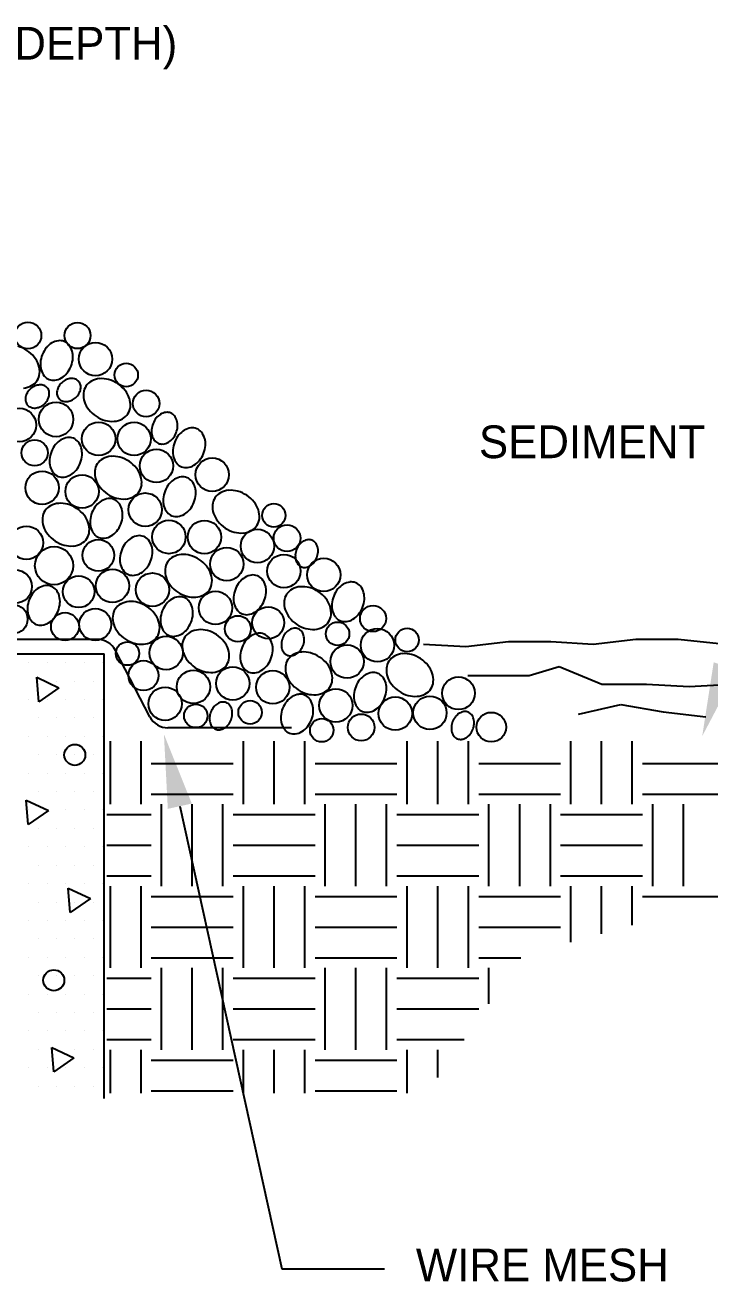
# Paper-space layout 'ESC' of a CAD drawing. Header units: feet, sheet in inches. Extents: x -1.2 to 33.8, y 0.1 to 22.9.
# Drawn here: x 29.802 to 30.946, y 18.964 to 21.064 of the extents above; entities that cross this region are included whole.
import ezdxf

# ---------------------------------------------------------------- set-up
doc = ezdxf.new("R2010")
doc.units = ezdxf.units.FT
doc.header["$MEASUREMENT"] = 0
doc.layers.add('TBLK', color=7, linetype='Continuous')
doc.styles.add('LEROY', font='leroy.shx')

# ---------------------------------------------------------------- blocks, each defined once
blk = doc.blocks.new('ESC DET')
at = {"layer": 'TBLK'}
for p, q in [((31.4579, 20.5464), (29.067, 20.5464)), ((31.5749, 20.5464), (31.4579, 20.5464)), ((32.1912, 20.5342), (32.2621, 20.5429)), ((32.2621, 20.5429), (32.3331, 20.5429)), ((32.3331, 20.5429), (32.404, 20.5386)), ((32.404, 20.5386), (32.4749, 20.5467)), ((32.4749, 20.5467), (32.5458, 20.5467)), ((32.5458, 20.5467), (32.625, 20.5386)), ((30.2465, 20.5223), (31.5865, 20.5223)), ((31.5865, 19.7788), (31.5865, 20.5223)), ((31.6627, 20.4169), (31.6053, 20.5279)), ((32.1203, 20.5386), (32.1912, 20.5342)), ((31.4607, 20.5076), (31.4607, 20.5076)), ((31.4915, 20.5076), (31.4915, 20.5076)), ((31.5223, 20.5076), (31.5223, 20.5076)), ((31.553, 20.5076), (31.553, 20.5076)), ((31.5838, 20.5076), (31.5838, 20.5076)), ((32.2966, 20.4859), (32.3472, 20.501)), ((32.3472, 20.501), (32.4182, 20.4717)), ((31.4736, 20.483), (31.5107, 20.4656)), ((31.4771, 20.4422), (31.4736, 20.483)), ((32.1942, 20.4859), (32.2966, 20.4859)), ((31.4761, 20.4768), (31.4761, 20.4768)), ((31.5107, 20.4656), (31.4771, 20.4422)), ((31.5069, 20.4768), (31.5069, 20.4768)), ((31.5376, 20.4768), (31.5376, 20.4768)), ((31.5684, 20.4768), (31.5684, 20.4768)), ((32.4182, 20.4717), (32.4932, 20.4717)), ((32.4932, 20.4717), (32.5641, 20.4674)), ((32.5641, 20.4674), (32.6351, 20.4717)), ((31.4607, 20.446), (31.4607, 20.446)), ((31.4915, 20.446), (31.4915, 20.446)), ((31.5223, 20.446), (31.5223, 20.446)), ((31.553, 20.446), (31.553, 20.446)), ((31.5838, 20.446), (31.5838, 20.446)), ((32.3792, 20.4213), (32.4501, 20.4376)), ((32.4501, 20.4376), (32.521, 20.4251)), ((31.4761, 20.4152), (31.4761, 20.4152)), ((31.5069, 20.4152), (31.5069, 20.4152)), ((31.5376, 20.4152), (31.5376, 20.4152)), ((31.5684, 20.4152), (31.5684, 20.4152)), ((32.521, 20.4251), (32.5919, 20.4169)), ((31.8996, 20.3984), (31.6931, 20.3984)), ((31.4607, 20.3845), (31.4607, 20.3845)), ((31.4915, 20.3845), (31.4915, 20.3845)), ((31.5223, 20.3845), (31.5223, 20.3845)), ((31.553, 20.3845), (31.553, 20.3845)), ((31.5838, 20.3845), (31.5838, 20.3845)), ((31.5968, 20.2708), (31.5968, 20.3761)), ((31.6481, 20.2708), (31.6481, 20.3761)), ((31.8192, 20.2708), (31.8192, 20.3761)), ((31.8705, 20.2708), (31.8705, 20.3761)), ((31.9218, 20.2708), (31.9218, 20.3761)), ((32.0928, 20.2708), (32.0928, 20.3761)), ((32.1441, 20.2708), (32.1441, 20.3761)), ((32.1954, 20.2708), (32.1954, 20.3761)), ((32.3665, 20.2708), (32.3665, 20.3761)), ((32.4178, 20.2708), (32.4178, 20.3761)), ((32.4691, 20.2708), (32.4691, 20.3761)), ((31.4761, 20.3537), (31.4761, 20.3537)), ((31.5069, 20.3537), (31.5069, 20.3537)), ((31.5376, 20.3537), (31.5376, 20.3537)), ((31.5684, 20.3537), (31.5684, 20.3537)), ((31.6652, 20.3392), (31.802, 20.3392)), ((31.9389, 20.3392), (32.0757, 20.3392)), ((32.2125, 20.3392), (32.3494, 20.3392)), ((32.4862, 20.3392), (32.623, 20.3392)), ((31.4607, 20.3229), (31.4607, 20.3229)), ((31.4915, 20.3229), (31.4915, 20.3229)), ((31.5223, 20.3229), (31.5223, 20.3229)), ((31.553, 20.3229), (31.553, 20.3229)), ((31.5838, 20.3229), (31.5838, 20.3229)), ((31.4761, 20.2921), (31.4761, 20.2921)), ((31.5069, 20.2921), (31.5069, 20.2921)), ((31.5376, 20.2921), (31.5376, 20.2921)), ((31.5684, 20.2921), (31.5684, 20.2921)), ((31.456, 20.2778), (31.4931, 20.2604)), ((31.4595, 20.237), (31.456, 20.2778)), ((31.6652, 20.2879), (31.802, 20.2879)), ((31.6823, 20.134), (31.6823, 20.2708)), ((31.7336, 20.134), (31.7336, 20.2708)), ((31.7849, 20.134), (31.7849, 20.2708)), ((31.9389, 20.2879), (32.0757, 20.2879)), ((31.956, 20.134), (31.956, 20.2708)), ((32.0073, 20.134), (32.0073, 20.2708)), ((32.0586, 20.134), (32.0586, 20.2708)), ((32.2125, 20.2879), (32.3494, 20.2879)), ((32.2296, 20.134), (32.2296, 20.2708)), ((32.281, 20.134), (32.281, 20.2708)), ((32.3323, 20.134), (32.3323, 20.2708)), ((32.4862, 20.2879), (32.623, 20.2879)), ((32.5033, 20.134), (32.5033, 20.2708)), ((32.5546, 20.134), (32.5546, 20.2708)), ((31.4931, 20.2604), (31.4595, 20.237)), ((31.4607, 20.2613), (31.4607, 20.2613)), ((31.4915, 20.2613), (31.4915, 20.2613)), ((31.5223, 20.2613), (31.5223, 20.2613)), ((31.553, 20.2613), (31.553, 20.2613)), ((31.5838, 20.2613), (31.5838, 20.2613)), ((31.591, 20.2537), (31.6652, 20.2537)), ((31.7128, 20.2675), (31.8836, 19.4943)), ((31.802, 20.2537), (31.9389, 20.2537)), ((32.0757, 20.2537), (32.2125, 20.2537)), ((32.3494, 20.2537), (32.4862, 20.2537)), ((31.4761, 20.2305), (31.4761, 20.2305)), ((31.5069, 20.2305), (31.5069, 20.2305)), ((31.5376, 20.2305), (31.5376, 20.2305)), ((31.5684, 20.2305), (31.5684, 20.2305)), ((31.4607, 20.1997), (31.4607, 20.1997)), ((31.4915, 20.1997), (31.4915, 20.1997)), ((31.5223, 20.1997), (31.5223, 20.1997)), ((31.553, 20.1997), (31.553, 20.1997)), ((31.5838, 20.1997), (31.5838, 20.1997)), ((31.591, 20.2024), (31.6652, 20.2024)), ((31.802, 20.2024), (31.9389, 20.2024)), ((32.0757, 20.2024), (32.2125, 20.2024)), ((32.3494, 20.2024), (32.4862, 20.2024)), ((31.4761, 20.1689), (31.4761, 20.1689)), ((31.5069, 20.1689), (31.5069, 20.1689)), ((31.5376, 20.1689), (31.5376, 20.1689)), ((31.5684, 20.1689), (31.5684, 20.1689)), ((31.591, 20.1511), (31.6652, 20.1511)), ((31.802, 20.1511), (31.9389, 20.1511)), ((32.0757, 20.1511), (32.2125, 20.1511)), ((32.3494, 20.1511), (32.4862, 20.1511)), ((31.4607, 20.1382), (31.4607, 20.1382)), ((31.4915, 20.1382), (31.4915, 20.1382)), ((31.5223, 20.1382), (31.5223, 20.1382)), ((31.5263, 20.1308), (31.5634, 20.1134)), ((31.5298, 20.09), (31.5263, 20.1308)), ((31.553, 20.1382), (31.553, 20.1382)), ((31.5838, 20.1382), (31.5838, 20.1382)), ((31.5968, 19.9972), (31.5968, 20.134)), ((31.6481, 19.9972), (31.6481, 20.134)), ((31.8192, 19.9972), (31.8192, 20.134)), ((31.8705, 19.9972), (31.8705, 20.134)), ((31.9218, 19.9972), (31.9218, 20.134)), ((32.0928, 19.9972), (32.0928, 20.134)), ((32.1441, 19.9972), (32.1441, 20.134)), ((32.1954, 19.9972), (32.1954, 20.134)), ((32.3665, 20.0401), (32.3665, 20.134)), ((32.4178, 20.0544), (32.4178, 20.134)), ((32.4691, 20.0687), (32.4691, 20.134)), ((31.4761, 20.1074), (31.4761, 20.1074)), ((31.5069, 20.1074), (31.5069, 20.1074)), ((31.5634, 20.1134), (31.5298, 20.09)), ((31.5376, 20.1074), (31.5376, 20.1074)), ((31.5684, 20.1074), (31.5684, 20.1074)), ((31.6652, 20.1169), (31.802, 20.1169)), ((31.9389, 20.1169), (32.0757, 20.1169)), ((32.2125, 20.1169), (32.3494, 20.1169)), ((32.4862, 20.1169), (32.623, 20.1169)), ((31.4607, 20.0766), (31.4607, 20.0766)), ((31.4915, 20.0766), (31.4915, 20.0766)), ((31.5223, 20.0766), (31.5223, 20.0766)), ((31.553, 20.0766), (31.553, 20.0766)), ((31.5838, 20.0766), (31.5838, 20.0766)), ((31.6652, 20.0656), (31.802, 20.0656)), ((31.9389, 20.0656), (32.0757, 20.0656)), ((32.2125, 20.0656), (32.3494, 20.0656)), ((31.4761, 20.0458), (31.4761, 20.0458)), ((31.5069, 20.0458), (31.5069, 20.0458)), ((31.5376, 20.0458), (31.5376, 20.0458)), ((31.5684, 20.0458), (31.5684, 20.0458)), ((31.4607, 20.015), (31.4607, 20.015)), ((31.4915, 20.015), (31.4915, 20.015)), ((31.5223, 20.015), (31.5223, 20.015)), ((31.553, 20.015), (31.553, 20.015)), ((31.5838, 20.015), (31.5838, 20.015)), ((31.6652, 20.0143), (31.802, 20.0143)), ((31.6823, 19.8603), (31.6823, 19.9972)), ((31.7336, 19.8603), (31.7336, 19.9972)), ((31.7849, 19.8603), (31.7849, 19.9972)), ((31.9389, 20.0143), (32.0757, 20.0143)), ((31.956, 19.8603), (31.956, 19.9972)), ((32.0073, 19.8603), (32.0073, 19.9972)), ((32.0586, 19.8603), (32.0586, 19.9972)), ((32.2125, 20.0143), (32.2831, 20.0143)), ((32.2296, 19.9374), (32.2296, 19.9972)), ((31.4761, 19.9842), (31.4761, 19.9842)), ((31.5069, 19.9842), (31.5069, 19.9842)), ((31.5376, 19.9842), (31.5376, 19.9842)), ((31.5684, 19.9842), (31.5684, 19.9842)), ((31.591, 19.9801), (31.6652, 19.9801)), ((31.802, 19.9801), (31.9389, 19.9801)), ((32.0757, 19.9801), (32.2125, 19.9801)), ((31.4607, 19.9534), (31.4607, 19.9534)), ((31.4915, 19.9534), (31.4915, 19.9534)), ((31.5223, 19.9534), (31.5223, 19.9534)), ((31.553, 19.9534), (31.553, 19.9534)), ((31.5838, 19.9534), (31.5838, 19.9534)), ((31.4761, 19.9226), (31.4761, 19.9226)), ((31.5069, 19.9226), (31.5069, 19.9226)), ((31.5376, 19.9226), (31.5376, 19.9226)), ((31.5684, 19.9226), (31.5684, 19.9226)), ((31.591, 19.9287), (31.6652, 19.9287)), ((31.802, 19.9287), (31.9389, 19.9287)), ((32.0757, 19.9287), (32.2125, 19.9287)), ((31.4607, 19.8919), (31.4607, 19.8919)), ((31.4915, 19.8919), (31.4915, 19.8919)), ((31.5223, 19.8919), (31.5223, 19.8919)), ((31.553, 19.8919), (31.553, 19.8919)), ((31.5838, 19.8919), (31.5838, 19.8919)), ((31.591, 19.8774), (31.6652, 19.8774)), ((31.802, 19.8774), (31.9389, 19.8774)), ((32.0757, 19.8774), (32.1879, 19.8774)), ((31.4761, 19.8611), (31.4761, 19.8611)), ((31.4987, 19.8644), (31.5358, 19.847)), ((31.5022, 19.8235), (31.4987, 19.8644)), ((31.5069, 19.8611), (31.5069, 19.8611)), ((31.5376, 19.8611), (31.5376, 19.8611)), ((31.5684, 19.8611), (31.5684, 19.8611)), ((31.5968, 19.7881), (31.5968, 19.8603)), ((31.6481, 19.7881), (31.6481, 19.8603)), ((31.8192, 19.7881), (31.8192, 19.8603)), ((31.8705, 19.7881), (31.8705, 19.8603)), ((31.9218, 19.7881), (31.9218, 19.8603)), ((32.0928, 19.7881), (32.0928, 19.8603)), ((32.1441, 19.8144), (32.1441, 19.8603)), ((31.4607, 19.8303), (31.4607, 19.8303)), ((31.4915, 19.8303), (31.4915, 19.8303)), ((31.5358, 19.847), (31.5022, 19.8235)), ((31.5223, 19.8303), (31.5223, 19.8303)), ((31.553, 19.8303), (31.553, 19.8303)), ((31.5838, 19.8303), (31.5838, 19.8303)), ((31.6652, 19.8432), (31.802, 19.8432)), ((31.9389, 19.8432), (32.0757, 19.8432)), ((31.4761, 19.7995), (31.4761, 19.7995)), ((31.5069, 19.7995), (31.5069, 19.7995)), ((31.5376, 19.7995), (31.5376, 19.7995)), ((31.5684, 19.7995), (31.5684, 19.7995)), ((31.6652, 19.7919), (31.802, 19.7919)), ((31.9389, 19.7919), (32.0757, 19.7919)), ((31.8836, 19.4943), (32.0552, 19.4943))]:
    blk.add_line(p, q, dxfattribs=at)
for centre, radius in [((31.459, 21.0542), 0.0223), ((31.5419, 21.0541), 0.0218), ((31.5719, 21.0148), 0.0279), ((31.6233, 20.9882), 0.0196), ((31.6565, 20.9405), 0.0223), ((31.5059, 20.914), 0.0289), ((31.4447, 20.9046), 0.0279), ((31.5772, 20.8815), 0.0279), ((31.6365, 20.8814), 0.0279), ((31.4702, 20.8581), 0.0218), ((31.6738, 20.8363), 0.0279), ((31.767, 20.8216), 0.0279), ((31.4827, 20.7998), 0.0279), ((31.5494, 20.7935), 0.0279), ((31.655, 20.7631), 0.0279), ((31.87, 20.7536), 0.0196), ((31.4565, 20.7078), 0.0279), ((31.6947, 20.7175), 0.0279), ((31.754, 20.7173), 0.0279), ((31.8425, 20.7024), 0.0279), ((31.8921, 20.7155), 0.0223), ((31.5767, 20.6869), 0.0265), ((31.5026, 20.6695), 0.0319), ((31.7913, 20.6722), 0.0279), ((31.8868, 20.6605), 0.0279), ((31.9535, 20.6542), 0.0279), ((31.4378, 20.6346), 0.0279), ((31.5438, 20.6259), 0.0265), ((31.6002, 20.6358), 0.0279), ((31.667, 20.6294), 0.0279), ((31.7725, 20.599), 0.0279), ((31.4341, 20.5803), 0.0243), ((31.521, 20.5677), 0.0234), ((31.5715, 20.5713), 0.0267), ((31.8099, 20.5641), 0.0218), ((31.8607, 20.5741), 0.0267), ((32.0359, 20.5811), 0.0218), ((31.9766, 20.5557), 0.0196), ((32.0431, 20.5366), 0.0279), ((32.0928, 20.5453), 0.0196), ((31.6254, 20.5227), 0.0196), ((31.6899, 20.5236), 0.0279), ((31.9925, 20.5092), 0.0279), ((31.6521, 20.4858), 0.0251), ((31.8014, 20.4727), 0.0279), ((31.7355, 20.467), 0.0279), ((31.8682, 20.4664), 0.0279), ((32.1787, 20.4563), 0.0274), ((31.6882, 20.4387), 0.0279), ((31.9737, 20.436), 0.0279), ((31.7396, 20.4185), 0.0196), ((31.8303, 20.4244), 0.0196), ((32.0731, 20.4224), 0.0279), ((32.131, 20.4236), 0.0279), ((32.016, 20.3993), 0.0223), ((32.2335, 20.3997), 0.0247), ((31.9501, 20.3945), 0.0196), ((31.5373, 20.3533), 0.0175), ((31.5022, 19.9766), 0.0175)]:
    blk.add_circle(centre, radius, dxfattribs=at)
for centre, radius, start, end in [((31.5132, 21.018), 0.0277, 96.9668, 121.1501), ((31.5123, 21.0258), 0.0199, 68.3117, 96.9668), ((31.4278, 20.9846), 0.0536, 56.5917, 74.4989), ((31.4278, 20.9846), 0.0536, 38.6845, 56.5917), ((31.5247, 21.0055), 0.045, 140.8811, 158.3117), ((31.5171, 21.0116), 0.0352, 121.1501, 140.8811), ((31.5123, 21.0258), 0.0199, 39.6566, 68.3117), ((31.5062, 21.0208), 0.0277, 15.4734, 39.6566), ((31.4991, 21.0188), 0.0352, 355.7424, 15.4734), ((31.4362, 20.9913), 0.0428, 18.6338, 38.6845), ((31.4441, 20.9939), 0.0346, 354.5588, 18.6338), ((31.5149, 21.0062), 0.0352, 175.7424, 195.4734), ((31.5247, 21.0055), 0.045, 158.3117, 175.7424), ((31.4893, 21.0195), 0.045, 320.8811, 338.3117), ((31.4893, 21.0195), 0.045, 338.3117, 355.7424), ((31.4528, 20.9931), 0.0258, 326.5917, 354.5588), ((31.5077, 21.0042), 0.0277, 195.4734, 219.6566), ((31.5017, 20.9992), 0.0199, 219.6566, 248.3117), ((31.5007, 21.007), 0.0277, 276.9668, 301.1501), ((31.4969, 21.0134), 0.0352, 301.1501, 320.8811), ((31.5324, 20.96), 0.0224, 93.4117, 113.4611), ((31.5321, 20.9643), 0.0181, 69.3362, 93.4117), ((31.5817, 20.9476), 0.0346, 94.5496, 118.6246), ((31.5824, 20.9394), 0.0428, 74.4989, 94.5496), ((31.4486, 21.0008), 0.0346, 274.5496, 298.6246), ((31.4819, 20.9441), 0.0281, 131.3663, 149.2715), ((31.4819, 20.9441), 0.0281, 113.4611, 131.3663), ((31.4528, 20.9931), 0.0258, 298.6246, 326.5917), ((31.4797, 20.9493), 0.0224, 93.4117, 113.4611), ((31.4794, 20.9536), 0.0181, 69.3362, 93.4117), ((31.4811, 20.9579), 0.0135, 41.3663, 69.3362), ((31.4811, 20.9579), 0.0135, 13.3964, 41.3663), ((31.4766, 20.9569), 0.0181, 349.3209, 13.3964), ((31.5017, 20.9992), 0.0199, 248.3117, 276.9668), ((31.5255, 20.9585), 0.0181, 169.3209, 193.3964), ((31.5298, 20.9577), 0.0224, 149.2715, 169.3209), ((31.5346, 20.9548), 0.0281, 131.3663, 149.2715), ((31.5346, 20.9548), 0.0281, 113.4611, 131.3663), ((31.5337, 20.9686), 0.0135, 41.3663, 69.3362), ((31.5337, 20.9686), 0.0135, 13.3964, 41.3663), ((31.525, 20.9684), 0.0224, 329.2715, 349.3209), ((31.5292, 20.9676), 0.0181, 349.3209, 13.3964), ((31.5775, 20.9554), 0.0258, 146.5917, 174.5588), ((31.5775, 20.9554), 0.0258, 118.6246, 146.5917), ((31.5795, 20.929), 0.0536, 56.5917, 74.4989), ((31.5795, 20.929), 0.0536, 38.6845, 56.5917), ((31.5879, 20.9358), 0.0428, 18.6338, 38.6845), ((31.4729, 20.9478), 0.0181, 169.3209, 193.3964), ((31.4771, 20.947), 0.0224, 149.2715, 169.3209), ((31.4684, 20.9467), 0.0135, 193.3964, 221.3663), ((31.4675, 20.9605), 0.0281, 311.3663, 329.2715), ((31.4723, 20.9577), 0.0224, 329.2715, 349.3209), ((31.521, 20.9575), 0.0135, 193.3964, 221.3663), ((31.521, 20.9575), 0.0135, 221.3663, 249.3362), ((31.5226, 20.9618), 0.0181, 249.3362, 273.4117), ((31.5224, 20.9661), 0.0224, 273.4117, 293.4611), ((31.5201, 20.9713), 0.0281, 293.4611, 311.3663), ((31.5201, 20.9713), 0.0281, 311.3663, 329.2715), ((31.5863, 20.9545), 0.0346, 174.5588, 198.6338), ((31.5941, 20.9572), 0.0428, 198.6338, 218.6845), ((31.5957, 20.9384), 0.0346, 354.5588, 18.6338), ((31.4684, 20.9467), 0.0135, 221.3663, 249.3362), ((31.47, 20.9511), 0.0181, 249.3362, 273.4117), ((31.4697, 20.9554), 0.0224, 273.4117, 293.4611), ((31.4675, 20.9605), 0.0281, 293.4611, 311.3663), ((31.6025, 20.9639), 0.0536, 218.6845, 236.5917), ((31.6025, 20.9639), 0.0536, 236.5917, 254.4989), ((31.6045, 20.9376), 0.0258, 298.6246, 326.5917), ((31.6045, 20.9376), 0.0258, 326.5917, 354.5588), ((31.6954, 20.8986), 0.0281, 121.1501, 140.8811), ((31.6923, 20.9037), 0.0222, 96.9668, 121.1501), ((31.6916, 20.91), 0.0159, 68.3117, 96.9668), ((31.6916, 20.91), 0.0159, 39.6566, 68.3117), ((31.6867, 20.9059), 0.0222, 15.4734, 39.6566), ((31.5996, 20.9535), 0.0428, 254.4989, 274.5496), ((31.6003, 20.9453), 0.0346, 274.5496, 298.6246), ((31.7015, 20.8937), 0.036, 158.3117, 175.7424), ((31.7015, 20.8937), 0.036, 140.8811, 158.3117), ((31.6732, 20.9049), 0.036, 338.3117, 355.7424), ((31.681, 20.9044), 0.0281, 355.7424, 15.4734), ((31.7346, 20.8722), 0.0277, 96.9668, 121.1501), ((31.7337, 20.88), 0.0199, 68.3117, 96.9668), ((31.7337, 20.88), 0.0199, 39.6566, 68.3117), ((31.5324, 20.8497), 0.0352, 121.1501, 140.8811), ((31.5285, 20.8561), 0.0277, 96.9668, 121.1501), ((31.5276, 20.8639), 0.0199, 68.3117, 96.9668), ((31.5276, 20.8639), 0.0199, 39.6566, 68.3117), ((31.6937, 20.8943), 0.0281, 175.7424, 195.4734), ((31.6879, 20.8927), 0.0222, 195.4734, 219.6566), ((31.6831, 20.8887), 0.0159, 219.6566, 248.3117), ((31.6793, 20.9), 0.0281, 301.1501, 320.8811), ((31.6732, 20.9049), 0.036, 320.8811, 338.3117), ((31.7461, 20.8596), 0.045, 140.8811, 158.3117), ((31.7385, 20.8658), 0.0352, 121.1501, 140.8811), ((31.7276, 20.8749), 0.0277, 15.4734, 39.6566), ((31.7205, 20.8729), 0.0352, 355.7424, 15.4734), ((31.54, 20.8435), 0.045, 158.3117, 175.7424), ((31.54, 20.8435), 0.045, 140.8811, 158.3117), ((31.5215, 20.8589), 0.0277, 15.4734, 39.6566), ((31.5143, 20.8569), 0.0352, 355.7424, 15.4734), ((31.6831, 20.8887), 0.0159, 248.3117, 276.9668), ((31.6823, 20.8949), 0.0222, 276.9668, 301.1501), ((31.7461, 20.8596), 0.045, 158.3117, 175.7424), ((31.7363, 20.8603), 0.0352, 175.7424, 195.4734), ((31.7107, 20.8737), 0.045, 320.8811, 338.3117), ((31.7107, 20.8737), 0.045, 338.3117, 355.7424), ((31.5302, 20.8443), 0.0352, 175.7424, 195.4734), ((31.523, 20.8423), 0.0277, 195.4734, 219.6566), ((31.5046, 20.8576), 0.045, 320.8811, 338.3117), ((31.5046, 20.8576), 0.045, 338.3117, 355.7424), ((31.5964, 20.8255), 0.0258, 146.5917, 174.5588), ((31.5964, 20.8255), 0.0258, 118.6246, 146.5917), ((31.6006, 20.8178), 0.0346, 94.5496, 118.6246), ((31.6013, 20.8095), 0.0428, 74.4989, 94.5496), ((31.5984, 20.7992), 0.0536, 56.5917, 74.4989), ((31.5984, 20.7992), 0.0536, 38.6845, 56.5917), ((31.7291, 20.8583), 0.0277, 195.4734, 219.6566), ((31.7231, 20.8533), 0.0199, 219.6566, 248.3117), ((31.7231, 20.8533), 0.0199, 248.3117, 276.9668), ((31.7221, 20.8611), 0.0277, 276.9668, 301.1501), ((31.7183, 20.8675), 0.0352, 301.1501, 320.8811), ((31.517, 20.8373), 0.0199, 219.6566, 248.3117), ((31.517, 20.8373), 0.0199, 248.3117, 276.9668), ((31.516, 20.8451), 0.0277, 276.9668, 301.1501), ((31.5122, 20.8514), 0.0352, 301.1501, 320.8811), ((31.6052, 20.8247), 0.0346, 174.5588, 198.6338), ((31.6068, 20.8059), 0.0428, 18.6338, 38.6845), ((31.6146, 20.8085), 0.0346, 354.5588, 18.6338), ((31.7224, 20.784), 0.0352, 121.1501, 140.8811), ((31.7185, 20.7903), 0.0277, 96.9668, 121.1501), ((31.7176, 20.7981), 0.0199, 68.3117, 96.9668), ((31.7176, 20.7981), 0.0199, 39.6566, 68.3117), ((31.613, 20.8273), 0.0428, 198.6338, 218.6845), ((31.6214, 20.834), 0.0536, 218.6845, 236.5917), ((31.6234, 20.8077), 0.0258, 298.6246, 326.5917), ((31.6234, 20.8077), 0.0258, 326.5917, 354.5588), ((31.73, 20.7778), 0.045, 158.3117, 175.7424), ((31.73, 20.7778), 0.045, 140.8811, 158.3117), ((31.7115, 20.7931), 0.0277, 15.4734, 39.6566), ((31.7044, 20.7911), 0.0352, 355.7424, 15.4734), ((31.7975, 20.761), 0.0346, 94.5496, 118.6246), ((31.7981, 20.7527), 0.0428, 74.4989, 94.5496), ((31.7952, 20.7424), 0.0536, 56.5917, 74.4989), ((31.5131, 20.7392), 0.0346, 94.5496, 118.6246), ((31.5138, 20.731), 0.0428, 74.4989, 94.5496), ((31.5109, 20.7206), 0.0536, 56.5917, 74.4989), ((31.6002, 20.7477), 0.0352, 121.1501, 140.8811), ((31.5963, 20.7541), 0.0277, 96.9668, 121.1501), ((31.6214, 20.834), 0.0536, 236.5917, 254.4989), ((31.5953, 20.7619), 0.0199, 68.3117, 96.9668), ((31.5953, 20.7619), 0.0199, 39.6566, 68.3117), ((31.6185, 20.8237), 0.0428, 254.4989, 274.5496), ((31.5893, 20.7569), 0.0277, 15.4734, 39.6566), ((31.6192, 20.8154), 0.0346, 274.5496, 298.6246), ((31.7202, 20.7785), 0.0352, 175.7424, 195.4734), ((31.6946, 20.7919), 0.045, 320.8811, 338.3117), ((31.6946, 20.7919), 0.045, 338.3117, 355.7424), ((31.7932, 20.7687), 0.0258, 146.5917, 174.5588), ((31.7932, 20.7687), 0.0258, 118.6246, 146.5917), ((31.7952, 20.7424), 0.0536, 38.6845, 56.5917), ((31.8036, 20.7491), 0.0428, 18.6338, 38.6845), ((31.5089, 20.747), 0.0258, 146.5917, 174.5588), ((31.5089, 20.747), 0.0258, 118.6246, 146.5917), ((31.5109, 20.7206), 0.0536, 38.6845, 56.5917), ((31.5193, 20.7273), 0.0428, 18.6338, 38.6845), ((31.6078, 20.7415), 0.045, 158.3117, 175.7424), ((31.6078, 20.7415), 0.045, 140.8811, 158.3117), ((31.5724, 20.7556), 0.045, 338.3117, 355.7424), ((31.5821, 20.7549), 0.0352, 355.7424, 15.4734), ((31.7131, 20.7765), 0.0277, 195.4734, 219.6566), ((31.707, 20.7715), 0.0199, 219.6566, 248.3117), ((31.707, 20.7715), 0.0199, 248.3117, 276.9668), ((31.7061, 20.7793), 0.0277, 276.9668, 301.1501), ((31.7022, 20.7857), 0.0352, 301.1501, 320.8811), ((31.802, 20.7679), 0.0346, 174.5588, 198.6338), ((31.8098, 20.7705), 0.0428, 198.6338, 218.6845), ((31.8114, 20.7517), 0.0346, 354.5588, 18.6338), ((31.5177, 20.7461), 0.0346, 174.5588, 198.6338), ((31.5255, 20.7488), 0.0428, 198.6338, 218.6845), ((31.5271, 20.73), 0.0346, 354.5588, 18.6338), ((31.598, 20.7422), 0.0352, 175.7424, 195.4734), ((31.5908, 20.7403), 0.0277, 195.4734, 219.6566), ((31.5724, 20.7556), 0.045, 320.8811, 338.3117), ((31.8182, 20.7772), 0.0536, 218.6845, 236.5917), ((31.8182, 20.7772), 0.0536, 236.5917, 254.4989), ((31.8202, 20.7509), 0.0258, 298.6246, 326.5917), ((31.8202, 20.7509), 0.0258, 326.5917, 354.5588), ((31.5339, 20.7555), 0.0536, 218.6845, 236.5917), ((31.5339, 20.7555), 0.0536, 236.5917, 254.4989), ((31.5359, 20.7291), 0.0258, 298.6246, 326.5917), ((31.5359, 20.7291), 0.0258, 326.5917, 354.5588), ((31.5848, 20.7352), 0.0199, 219.6566, 248.3117), ((31.5848, 20.7352), 0.0199, 248.3117, 276.9668), ((31.5838, 20.743), 0.0277, 276.9668, 301.1501), ((31.58, 20.7494), 0.0352, 301.1501, 320.8811), ((31.6499, 20.6856), 0.0352, 121.1501, 140.8811), ((31.646, 20.692), 0.0277, 96.9668, 121.1501), ((31.6451, 20.6998), 0.0199, 68.3117, 96.9668), ((31.6451, 20.6998), 0.0199, 39.6566, 68.3117), ((31.639, 20.6948), 0.0277, 15.4734, 39.6566), ((31.8154, 20.7669), 0.0428, 254.4989, 274.5496), ((31.816, 20.7586), 0.0346, 274.5496, 298.6246), ((31.932, 20.6893), 0.0246, 121.1501, 140.8811), ((31.9293, 20.6937), 0.0194, 96.9668, 121.1501), ((31.9286, 20.6992), 0.0139, 68.3117, 96.9668), ((31.9286, 20.6992), 0.0139, 39.6566, 68.3117), ((31.531, 20.7451), 0.0428, 254.4989, 274.5496), ((31.5317, 20.7369), 0.0346, 274.5496, 298.6246), ((31.6575, 20.6795), 0.045, 158.3117, 175.7424), ((31.6575, 20.6795), 0.045, 140.8811, 158.3117), ((31.6221, 20.6935), 0.045, 338.3117, 355.7424), ((31.6319, 20.6928), 0.0352, 355.7424, 15.4734), ((31.7181, 20.6537), 0.0346, 94.5496, 118.6246), ((31.7188, 20.6455), 0.0428, 74.4989, 94.5496), ((31.9373, 20.6849), 0.0315, 158.3117, 175.7424), ((31.9373, 20.6849), 0.0315, 140.8811, 158.3117), ((31.9244, 20.6957), 0.0194, 15.4734, 39.6566), ((31.9125, 20.6948), 0.0315, 338.3117, 355.7424), ((31.9194, 20.6943), 0.0246, 355.7424, 15.4734), ((31.6477, 20.6802), 0.0352, 175.7424, 195.4734), ((31.6405, 20.6782), 0.0277, 195.4734, 219.6566), ((31.6221, 20.6935), 0.045, 320.8811, 338.3117), ((31.7139, 20.6614), 0.0258, 146.5917, 174.5588), ((31.7139, 20.6614), 0.0258, 118.6246, 146.5917), ((31.7159, 20.6351), 0.0536, 56.5917, 74.4989), ((31.7159, 20.6351), 0.0536, 38.6845, 56.5917), ((31.7243, 20.6418), 0.0428, 18.6338, 38.6845), ((31.9305, 20.6854), 0.0246, 175.7424, 195.4734), ((31.9255, 20.6841), 0.0194, 195.4734, 219.6566), ((31.9212, 20.6805), 0.0139, 219.6566, 248.3117), ((31.9212, 20.6805), 0.0139, 248.3117, 276.9668), ((31.9206, 20.686), 0.0194, 276.9668, 301.1501), ((31.9179, 20.6905), 0.0246, 301.1501, 320.8811), ((31.9125, 20.6948), 0.0315, 320.8811, 338.3117), ((31.6345, 20.6732), 0.0199, 219.6566, 248.3117), ((31.6345, 20.6732), 0.0199, 248.3117, 276.9668), ((31.6335, 20.681), 0.0277, 276.9668, 301.1501), ((31.6297, 20.6874), 0.0352, 301.1501, 320.8811), ((31.7227, 20.6606), 0.0346, 174.5588, 198.6338), ((31.7305, 20.6632), 0.0428, 198.6338, 218.6845), ((31.7321, 20.6445), 0.0346, 354.5588, 18.6338), ((31.8399, 20.6199), 0.0352, 121.1501, 140.8811), ((31.8361, 20.6263), 0.0277, 96.9668, 121.1501), ((31.8351, 20.6341), 0.0199, 68.3117, 96.9668), ((31.8351, 20.6341), 0.0199, 39.6566, 68.3117), ((31.8291, 20.6291), 0.0277, 15.4734, 39.6566), ((31.4954, 20.6024), 0.0352, 121.1501, 140.8811), ((31.4916, 20.6087), 0.0277, 96.9668, 121.1501), ((31.4906, 20.6165), 0.0199, 68.3117, 96.9668), ((31.4906, 20.6165), 0.0199, 39.6566, 68.3117), ((31.4846, 20.6115), 0.0277, 15.4734, 39.6566), ((31.7389, 20.67), 0.0536, 218.6845, 236.5917), ((31.7389, 20.67), 0.0536, 236.5917, 254.4989), ((31.7409, 20.6436), 0.0258, 298.6246, 326.5917), ((31.7409, 20.6436), 0.0258, 326.5917, 354.5588), ((31.8475, 20.6137), 0.045, 158.3117, 175.7424), ((31.8475, 20.6137), 0.045, 140.8811, 158.3117), ((31.8219, 20.6271), 0.0352, 355.7424, 15.4734), ((31.913, 20.6076), 0.0258, 118.6246, 146.5917), ((31.9172, 20.5999), 0.0346, 94.5496, 118.6246), ((31.9179, 20.5916), 0.0428, 74.4989, 94.5496), ((31.915, 20.5813), 0.0536, 56.5917, 74.4989), ((31.915, 20.5813), 0.0536, 38.6845, 56.5917), ((32.0119, 20.6022), 0.045, 140.8811, 158.3117), ((32.0043, 20.6084), 0.0352, 121.1501, 140.8811), ((32.0004, 20.6147), 0.0277, 96.9668, 121.1501), ((31.9995, 20.6225), 0.0199, 68.3117, 96.9668), ((31.9995, 20.6225), 0.0199, 39.6566, 68.3117), ((31.9934, 20.6175), 0.0277, 15.4734, 39.6566), ((31.9862, 20.6155), 0.0352, 355.7424, 15.4734), ((31.503, 20.5962), 0.045, 158.3117, 175.7424), ((31.503, 20.5962), 0.045, 140.8811, 158.3117), ((31.4676, 20.6103), 0.045, 338.3117, 355.7424), ((31.4774, 20.6095), 0.0352, 355.7424, 15.4734), ((31.6264, 20.5829), 0.0258, 118.6246, 146.5917), ((31.6307, 20.5751), 0.0346, 94.5496, 118.6246), ((31.6313, 20.5669), 0.0428, 74.4989, 94.5496), ((31.6284, 20.5565), 0.0536, 56.5917, 74.4989), ((31.7253, 20.5774), 0.045, 140.8811, 158.3117), ((31.7177, 20.5836), 0.0352, 121.1501, 140.8811), ((31.7138, 20.59), 0.0277, 96.9668, 121.1501), ((31.7129, 20.5978), 0.0199, 68.3117, 96.9668), ((31.7129, 20.5978), 0.0199, 39.6566, 68.3117), ((31.736, 20.6596), 0.0428, 254.4989, 274.5496), ((31.7068, 20.5928), 0.0277, 15.4734, 39.6566), ((31.7367, 20.6514), 0.0346, 274.5496, 298.6246), ((31.8377, 20.6145), 0.0352, 175.7424, 195.4734), ((31.8306, 20.6125), 0.0277, 195.4734, 219.6566), ((31.8121, 20.6278), 0.045, 320.8811, 338.3117), ((31.8121, 20.6278), 0.045, 338.3117, 355.7424), ((31.9218, 20.6068), 0.0346, 174.5588, 198.6338), ((31.913, 20.6076), 0.0258, 146.5917, 174.5588), ((31.9234, 20.588), 0.0428, 18.6338, 38.6845), ((32.0021, 20.6029), 0.0352, 175.7424, 195.4734), ((32.0119, 20.6022), 0.045, 158.3117, 175.7424), ((31.9765, 20.6163), 0.045, 338.3117, 355.7424), ((31.4933, 20.5969), 0.0352, 175.7424, 195.4734), ((31.4861, 20.5949), 0.0277, 195.4734, 219.6566), ((31.4676, 20.6103), 0.045, 320.8811, 338.3117), ((31.6352, 20.582), 0.0346, 174.5588, 198.6338), ((31.6264, 20.5829), 0.0258, 146.5917, 174.5588), ((31.6284, 20.5565), 0.0536, 38.6845, 56.5917), ((31.6368, 20.5633), 0.0428, 18.6338, 38.6845), ((31.7253, 20.5774), 0.045, 158.3117, 175.7424), ((31.6899, 20.5915), 0.045, 338.3117, 355.7424), ((31.6996, 20.5908), 0.0352, 355.7424, 15.4734), ((31.8245, 20.6075), 0.0199, 219.6566, 248.3117), ((31.8245, 20.6075), 0.0199, 248.3117, 276.9668), ((31.8236, 20.6153), 0.0277, 276.9668, 301.1501), ((31.8197, 20.6216), 0.0352, 301.1501, 320.8811), ((31.9296, 20.6094), 0.0428, 198.6338, 218.6845), ((31.94, 20.5898), 0.0258, 326.5917, 354.5588), ((31.9312, 20.5906), 0.0346, 354.5588, 18.6338), ((31.9949, 20.6009), 0.0277, 195.4734, 219.6566), ((31.9889, 20.5959), 0.0199, 219.6566, 248.3117), ((31.9841, 20.6101), 0.0352, 301.1501, 320.8811), ((31.9765, 20.6163), 0.045, 320.8811, 338.3117), ((31.48, 20.5899), 0.0199, 219.6566, 248.3117), ((31.48, 20.5899), 0.0199, 248.3117, 276.9668), ((31.4791, 20.5977), 0.0277, 276.9668, 301.1501), ((31.4752, 20.6041), 0.0352, 301.1501, 320.8811), ((31.643, 20.5847), 0.0428, 198.6338, 218.6845), ((31.6534, 20.5651), 0.0258, 326.5917, 354.5588), ((31.6446, 20.5659), 0.0346, 354.5588, 18.6338), ((31.7155, 20.5782), 0.0352, 175.7424, 195.4734), ((31.7083, 20.5762), 0.0277, 195.4734, 219.6566), ((31.6975, 20.5853), 0.0352, 301.1501, 320.8811), ((31.6899, 20.5915), 0.045, 320.8811, 338.3117), ((31.7469, 20.528), 0.0346, 94.5496, 118.6246), ((31.7476, 20.5198), 0.0428, 74.4989, 94.5496), ((31.9088, 20.5413), 0.0246, 121.1501, 140.8811), ((31.9061, 20.5458), 0.0194, 96.9668, 121.1501), ((31.938, 20.6161), 0.0536, 218.6845, 236.5917), ((31.9054, 20.5512), 0.0139, 68.3117, 96.9668), ((31.938, 20.6161), 0.0536, 236.5917, 254.4989), ((31.9054, 20.5512), 0.0139, 39.6566, 68.3117), ((31.9351, 20.6058), 0.0428, 254.4989, 274.5496), ((31.9358, 20.5975), 0.0346, 274.5496, 298.6246), ((31.94, 20.5898), 0.0258, 298.6246, 326.5917), ((31.9889, 20.5959), 0.0199, 248.3117, 276.9668), ((31.9879, 20.6037), 0.0277, 276.9668, 301.1501), ((31.5749, 20.5122), 0.0342, 27.3537, 90), ((31.6514, 20.5914), 0.0536, 218.6845, 236.5917), ((31.6514, 20.5914), 0.0536, 236.5917, 254.4989), ((31.6492, 20.5728), 0.0346, 274.5496, 298.6246), ((31.6534, 20.5651), 0.0258, 298.6246, 326.5917), ((31.7023, 20.5712), 0.0199, 219.6566, 248.3117), ((31.7023, 20.5712), 0.0199, 248.3117, 276.9668), ((31.7013, 20.579), 0.0277, 276.9668, 301.1501), ((31.7427, 20.5358), 0.0258, 146.5917, 174.5588), ((31.7427, 20.5358), 0.0258, 118.6246, 146.5917), ((31.7447, 20.5095), 0.0536, 56.5917, 74.4989), ((31.7447, 20.5095), 0.0536, 38.6845, 56.5917), ((31.7531, 20.5162), 0.0428, 18.6338, 38.6845), ((31.8587, 20.5165), 0.045, 140.8811, 158.3117), ((31.8511, 20.5226), 0.0352, 121.1501, 140.8811), ((31.8472, 20.529), 0.0277, 96.9668, 121.1501), ((31.8463, 20.5368), 0.0199, 68.3117, 96.9668), ((31.8463, 20.5368), 0.0199, 39.6566, 68.3117), ((31.8402, 20.5318), 0.0277, 15.4734, 39.6566), ((31.9141, 20.537), 0.0315, 158.3117, 175.7424), ((31.9141, 20.537), 0.0315, 140.8811, 158.3117), ((31.9012, 20.5477), 0.0194, 15.4734, 39.6566), ((31.8893, 20.5468), 0.0315, 338.3117, 355.7424), ((31.8961, 20.5463), 0.0246, 355.7424, 15.4734), ((31.6486, 20.581), 0.0428, 254.4989, 274.5496), ((31.7515, 20.535), 0.0346, 174.5588, 198.6338), ((31.7593, 20.5376), 0.0428, 198.6338, 218.6845), ((31.7609, 20.5188), 0.0346, 354.5588, 18.6338), ((31.8587, 20.5165), 0.045, 158.3117, 175.7424), ((31.8489, 20.5172), 0.0352, 175.7424, 195.4734), ((31.8233, 20.5305), 0.045, 338.3117, 355.7424), ((31.8331, 20.5298), 0.0352, 355.7424, 15.4734), ((31.9072, 20.5375), 0.0246, 175.7424, 195.4734), ((31.9022, 20.5361), 0.0194, 195.4734, 219.6566), ((31.898, 20.5326), 0.0139, 219.6566, 248.3117), ((31.9151, 20.4984), 0.0258, 118.6246, 146.5917), ((31.8973, 20.5381), 0.0194, 276.9668, 301.1501), ((31.9193, 20.4907), 0.0346, 94.5496, 118.6246), ((31.8946, 20.5425), 0.0246, 301.1501, 320.8811), ((31.8893, 20.5468), 0.0315, 320.8811, 338.3117), ((31.92, 20.4825), 0.0428, 74.4989, 94.5496), ((31.9171, 20.4721), 0.0536, 56.5917, 74.4989), ((32.0881, 20.488), 0.0346, 94.5496, 118.6246), ((32.0888, 20.4798), 0.0428, 74.4989, 94.5496), ((32.0859, 20.4694), 0.0536, 56.5917, 74.4989), ((31.7677, 20.5443), 0.0536, 218.6845, 236.5917), ((31.7677, 20.5443), 0.0536, 236.5917, 254.4989), ((31.7697, 20.518), 0.0258, 298.6246, 326.5917), ((31.7697, 20.518), 0.0258, 326.5917, 354.5588), ((31.8417, 20.5152), 0.0277, 195.4734, 219.6566), ((31.8309, 20.5244), 0.0352, 301.1501, 320.8811), ((31.8233, 20.5305), 0.045, 320.8811, 338.3117), ((31.9239, 20.4976), 0.0346, 174.5588, 198.6338), ((31.9151, 20.4984), 0.0258, 146.5917, 174.5588), ((31.898, 20.5326), 0.0139, 248.3117, 276.9668), ((31.9171, 20.4721), 0.0536, 38.6845, 56.5917), ((31.9255, 20.4788), 0.0428, 18.6338, 38.6845), ((32.0839, 20.4957), 0.0258, 146.5917, 174.5588), ((32.0839, 20.4957), 0.0258, 118.6246, 146.5917), ((32.0859, 20.4694), 0.0536, 38.6845, 56.5917), ((32.0943, 20.4761), 0.0428, 18.6338, 38.6845), ((31.7648, 20.5339), 0.0428, 254.4989, 274.5496), ((31.7655, 20.5257), 0.0346, 274.5496, 298.6246), ((31.8357, 20.5102), 0.0199, 219.6566, 248.3117), ((31.8357, 20.5102), 0.0199, 248.3117, 276.9668), ((31.8347, 20.518), 0.0277, 276.9668, 301.1501), ((31.9317, 20.5002), 0.0428, 198.6338, 218.6845), ((31.9421, 20.4806), 0.0258, 326.5917, 354.5588), ((31.9333, 20.4815), 0.0346, 354.5588, 18.6338), ((32.0487, 20.4507), 0.045, 140.8811, 158.3117), ((32.0411, 20.4569), 0.0352, 121.1501, 140.8811), ((32.0373, 20.4633), 0.0277, 96.9668, 121.1501), ((32.0363, 20.4711), 0.0199, 68.3117, 96.9668), ((32.0363, 20.4711), 0.0199, 39.6566, 68.3117), ((32.0303, 20.4661), 0.0277, 15.4734, 39.6566), ((32.0927, 20.4949), 0.0346, 174.5588, 198.6338), ((32.1005, 20.4975), 0.0428, 198.6338, 218.6845), ((32.1021, 20.4788), 0.0346, 354.5588, 18.6338), ((31.9401, 20.5069), 0.0536, 218.6845, 236.5917), ((31.9401, 20.5069), 0.0536, 236.5917, 254.4989), ((31.9379, 20.4884), 0.0346, 274.5496, 298.6246), ((31.9421, 20.4806), 0.0258, 298.6246, 326.5917), ((32.0487, 20.4507), 0.045, 158.3117, 175.7424), ((32.0133, 20.4648), 0.045, 338.3117, 355.7424), ((32.0231, 20.4641), 0.0352, 355.7424, 15.4734), ((32.1089, 20.5043), 0.0536, 218.6845, 236.5917), ((32.1089, 20.5043), 0.0536, 236.5917, 254.4989), ((32.1109, 20.4779), 0.0258, 298.6246, 326.5917), ((32.1109, 20.4779), 0.0258, 326.5917, 354.5588), ((31.7887, 20.4178), 0.0246, 121.1501, 140.8811), ((31.786, 20.4223), 0.0194, 96.9668, 121.1501), ((31.7853, 20.4277), 0.0139, 68.3117, 96.9668), ((31.7853, 20.4277), 0.0139, 39.6566, 68.3117), ((31.7811, 20.4242), 0.0194, 15.4734, 39.6566), ((31.9265, 20.4144), 0.045, 140.8811, 158.3117), ((31.9189, 20.4206), 0.0352, 121.1501, 140.8811), ((31.915, 20.427), 0.0277, 96.9668, 121.1501), ((31.9141, 20.4348), 0.0199, 68.3117, 96.9668), ((31.9141, 20.4348), 0.0199, 39.6566, 68.3117), ((31.9372, 20.4966), 0.0428, 254.4989, 274.5496), ((31.908, 20.4298), 0.0277, 15.4734, 39.6566), ((31.9008, 20.4278), 0.0352, 355.7424, 15.4734), ((32.039, 20.4514), 0.0352, 175.7424, 195.4734), ((32.0318, 20.4495), 0.0277, 195.4734, 219.6566), ((32.0209, 20.4586), 0.0352, 301.1501, 320.8811), ((32.0133, 20.4648), 0.045, 320.8811, 338.3117), ((32.106, 20.4939), 0.0428, 254.4989, 274.5496), ((32.1067, 20.4857), 0.0346, 274.5496, 298.6246), ((31.6931, 20.4327), 0.0342, 207.3537, 270), ((31.7871, 20.414), 0.0246, 175.7424, 195.4734), ((31.794, 20.4135), 0.0315, 158.3117, 175.7424), ((31.794, 20.4135), 0.0315, 140.8811, 158.3117), ((31.7692, 20.4234), 0.0315, 338.3117, 355.7424), ((31.776, 20.4228), 0.0246, 355.7424, 15.4734), ((31.9167, 20.4152), 0.0352, 175.7424, 195.4734), ((31.9265, 20.4144), 0.045, 158.3117, 175.7424), ((31.8911, 20.4285), 0.045, 338.3117, 355.7424), ((32.0257, 20.4444), 0.0199, 219.6566, 248.3117), ((32.0257, 20.4444), 0.0199, 248.3117, 276.9668), ((32.0248, 20.4522), 0.0277, 276.9668, 301.1501), ((32.1982, 20.3975), 0.0315, 140.8811, 158.3117), ((32.1929, 20.4018), 0.0246, 121.1501, 140.8811), ((32.1902, 20.4063), 0.0194, 96.9668, 121.1501), ((32.1895, 20.4118), 0.0139, 68.3117, 96.9668), ((32.1895, 20.4118), 0.0139, 39.6566, 68.3117), ((32.1853, 20.4083), 0.0194, 15.4734, 39.6566), ((31.7821, 20.4126), 0.0194, 195.4734, 219.6566), ((31.7779, 20.4091), 0.0139, 219.6566, 248.3117), ((31.7779, 20.4091), 0.0139, 248.3117, 276.9668), ((31.7772, 20.4146), 0.0194, 276.9668, 301.1501), ((31.7745, 20.419), 0.0246, 301.1501, 320.8811), ((31.7692, 20.4234), 0.0315, 320.8811, 338.3117), ((31.9095, 20.4132), 0.0277, 195.4734, 219.6566), ((31.9035, 20.4082), 0.0199, 219.6566, 248.3117), ((31.8987, 20.4223), 0.0352, 301.1501, 320.8811), ((31.8911, 20.4285), 0.045, 320.8811, 338.3117), ((32.1914, 20.398), 0.0246, 175.7424, 195.4734), ((32.1982, 20.3975), 0.0315, 158.3117, 175.7424), ((32.1734, 20.4074), 0.0315, 320.8811, 338.3117), ((32.1734, 20.4074), 0.0315, 338.3117, 355.7424), ((32.1803, 20.4069), 0.0246, 355.7424, 15.4734), ((31.9035, 20.4082), 0.0199, 248.3117, 276.9668), ((31.9025, 20.416), 0.0277, 276.9668, 301.1501), ((32.1863, 20.3966), 0.0194, 195.4734, 219.6566), ((32.1821, 20.3931), 0.0139, 219.6566, 248.3117), ((32.1821, 20.3931), 0.0139, 248.3117, 276.9668), ((32.1814, 20.3986), 0.0194, 276.9668, 301.1501), ((32.1787, 20.403), 0.0246, 301.1501, 320.8811)]:
    blk.add_arc(centre, radius, start, end, dxfattribs=at)
for points in [[(32.6443, 20.4951), (32.6053, 20.508), (32.5861, 20.3846)], [(31.6928, 20.2631), (31.7329, 20.272), (31.6863, 20.3878)]]:
    blk.add_solid(points, dxfattribs=at)
at = {"layer": 'TBLK', "style": 'LEROY'}
for s, height, p in [('GRAVEL (12" MIN. DEPTH)', 0.054733, (30.792, 21.5153)), ('SEDIMENT', 0.05473, (32.2129, 20.8492)), ('WIRE MESH', 0.05473, (32.1074, 19.4734))]:
    blk.add_text(s, height=height, dxfattribs=at).set_placement(p)

psp = doc.layouts.new('ESC')

# ---------------------------------------------------------------- block references
psp.add_blockref('ESC DET', (-1.6527, -0.5087))

doc.saveas('drawing.dxf')
